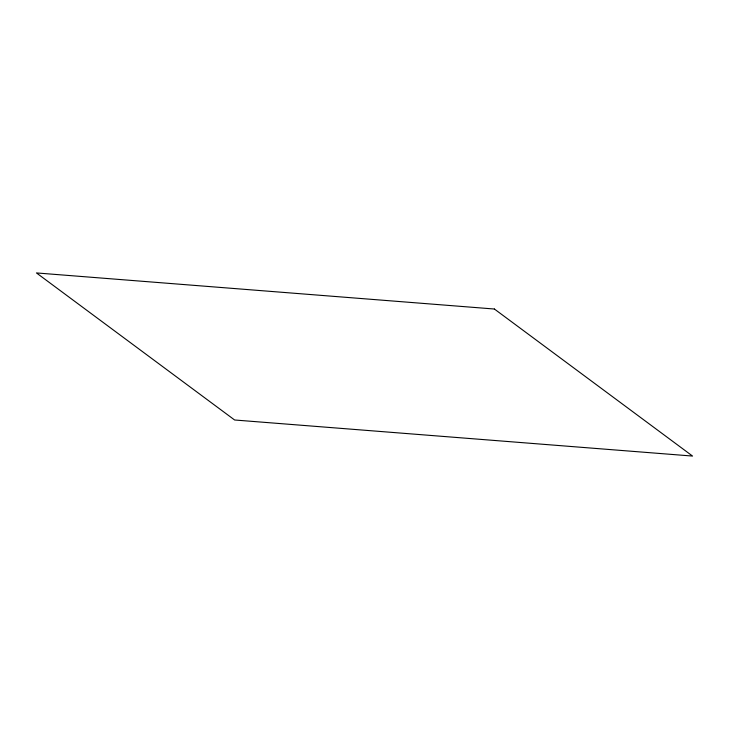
<?xml version="1.0" encoding="UTF-8"?>
<svg xmlns="http://www.w3.org/2000/svg" width="729" height="729" viewBox="0 0 729 729"><rect width="100%" height="100%" fill="white"/><g stroke="black" fill="none" stroke-linecap="round" stroke-linejoin="round"><path stroke-width="1.09" d="M494.39 309.023L36.45 272.938L234.629 419.995L692.55 456.062L494.371 309.005"/></g></svg>
